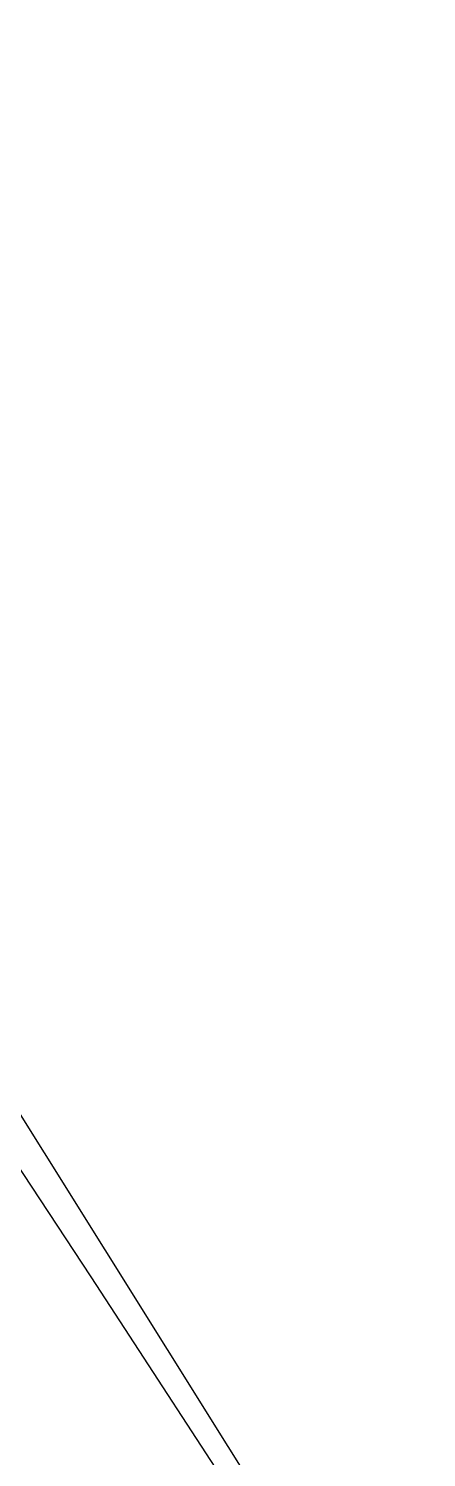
# Model space of a CAD drawing. Header units: metres. Extents: x 8504925 to 8509157, y 4588840 to 4591954.
# Drawn here: x 8507263.41 to 8507277.25, y 4589716.75 to 4589766.47 of the extents above; entities that cross this region are included whole.
import ezdxf

# ---------------------------------------------------------------- set-up
doc = ezdxf.new("R2010")
doc.units = ezdxf.units.M
for name, color, linetype in [('cad140', 7, 'Continuous'), ('cad146', 7, 'Continuous'), ('cad_cont_2', 7, 'Continuous'), ('cad_cont_3', 7, 'Continuous')]:
    doc.layers.add(name, color=color, linetype=linetype)

msp = doc.modelspace()

# ---------------------------------------------------------------- linework, layer by layer
at = {"layer": 'cad140'}
msp.add_lwpolyline([(8507254.93, 4589741.76), (8507263.96, 4589727.35), (8507274.62, 4589710.28), (8507276.96, 4589706.33)], dxfattribs=at)
at = {"layer": 'cad146'}
msp.add_lwpolyline([(8507274.77, 4589704.61), (8507277.25, 4589705.12), (8507265.59, 4589723.03), (8507254.98, 4589739.14), (8507254.84, 4589739.33), (8507253.29, 4589741.04), (8507250.62, 4589739.87), (8507248.4, 4589736.94)], dxfattribs=at)
at = {"layer": 'cad_cont_2'}
for points in [[(8507212.8, 4589743.7), (8507233.9, 4589766.47), (8507233.9, 4589766.47), (8507246.23, 4589755.64), (8507254.93, 4589741.76), (8507254.93, 4589741.76), (8507263.96, 4589727.35), (8507274.62, 4589710.28)], [(8507277.25, 4589705.12), (8507265.59, 4589723.03), (8507254.98, 4589739.14), (8507254.84, 4589739.33), (8507253.29, 4589741.04), (8507250.62, 4589739.87), (8507248.4, 4589736.94), (8507248.4, 4589736.94), (8507243.89, 4589742.45), (8507236.05, 4589748.71), (8507229.81, 4589751.38), (8507226.84, 4589750.22), (8507213.96, 4589741.08), (8507212.8, 4589743.7)], [(8507248.4, 4589736.94), (8507248.12, 4589736.57), (8507250.94, 4589733.34), (8507245.55, 4589725.21), (8507241.44, 4589719.01), (8507241.44, 4589719.01), (8507248.24, 4589711.53), (8507252.86, 4589706.68), (8507260.48, 4589696.18), (8507262.35, 4589694.25), (8507262.35, 4589694.25), (8507274.77, 4589704.61), (8507274.77, 4589704.61), (8507277.25, 4589705.12), (8507265.59, 4589723.03), (8507254.98, 4589739.14), (8507254.84, 4589739.33), (8507253.29, 4589741.04), (8507250.62, 4589739.87), (8507248.4, 4589736.94)]]:
    msp.add_lwpolyline(points, dxfattribs=at)
at = {"layer": 'cad_cont_3'}
msp.add_lwpolyline([(8507254.93, 4589741.76), (8507263.96, 4589727.35), (8507274.62, 4589710.28)], dxfattribs=at)

doc.saveas('drawing.dxf')
